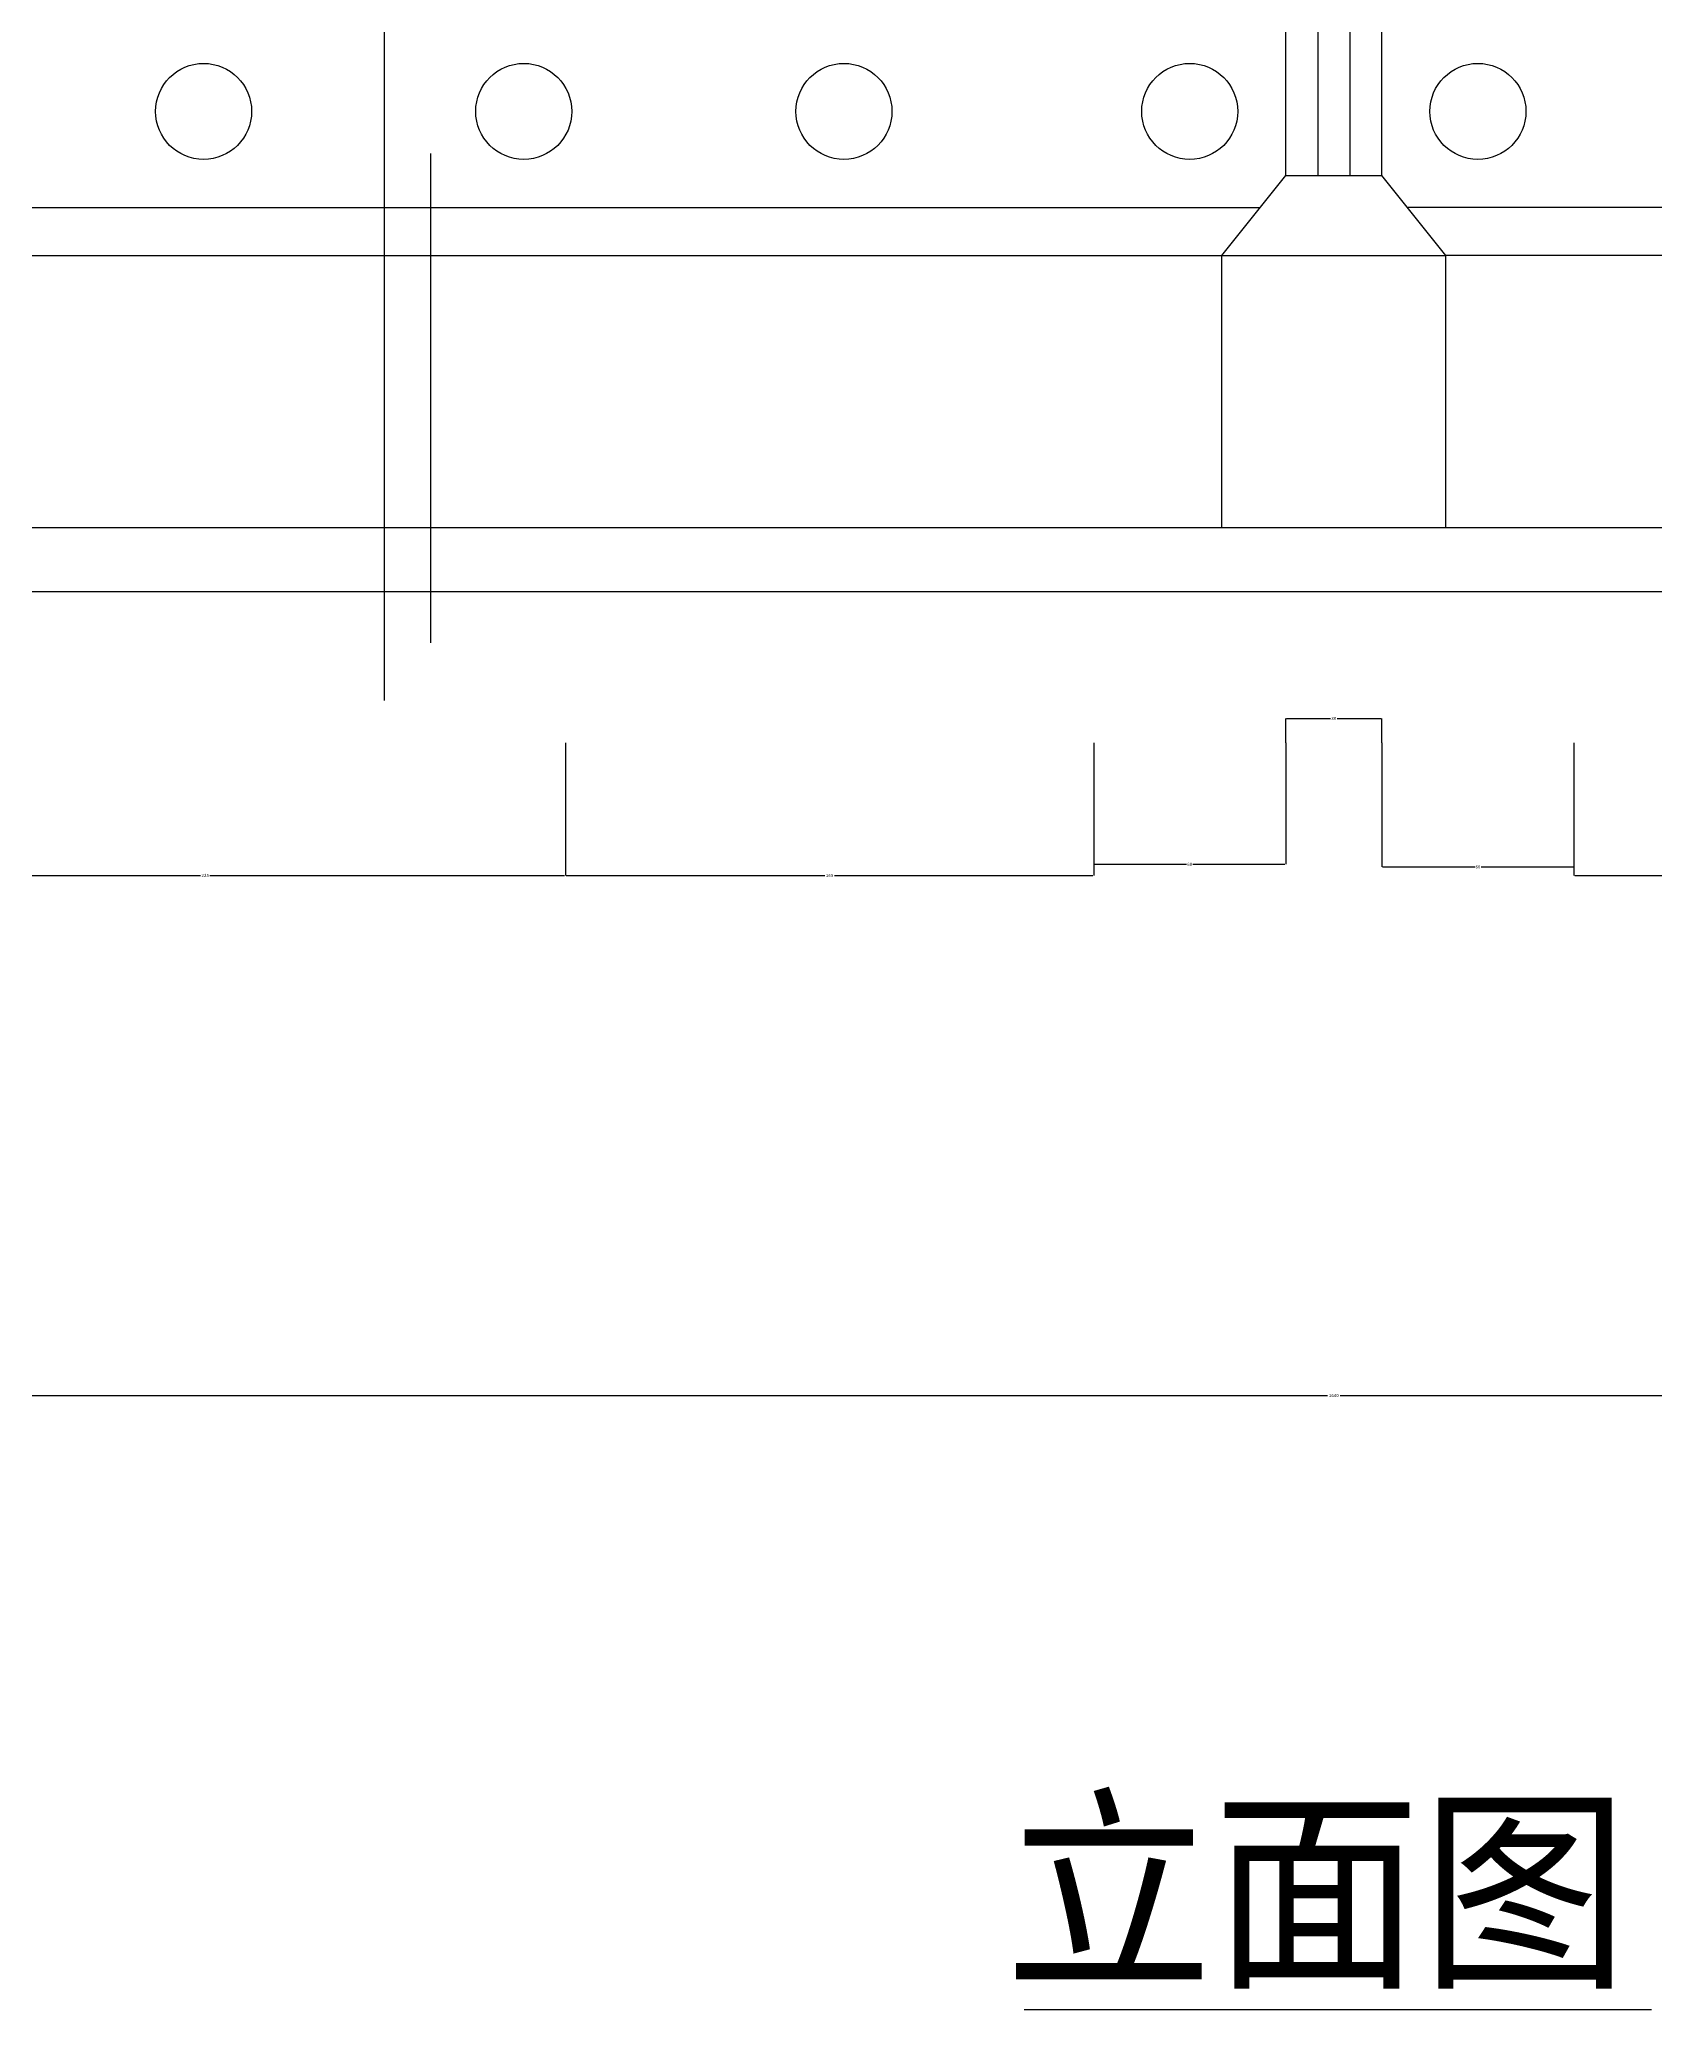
# Model space of a CAD drawing. Header units: metres. Extents: x 63 to 3579, y 112 to 4698.
# Drawn here: x 729 to 1233, y 1093 to 1709 of the extents above; entities that cross this region are included whole.
import ezdxf

# ---------------------------------------------------------------- set-up
doc = ezdxf.new("R2010")
doc.units = ezdxf.units.M
for name, color, linetype in [('2', 2, 'Continuous'), ('3', 3, 'Continuous'), ('4', 4, 'Continuous'), ('7', 7, 'Continuous'), ('DIM', 3, 'Continuous'), ('TEXT', 3, 'Continuous')]:
    doc.layers.add(name, color=color, linetype=linetype)
doc.dimstyles.get("Standard").update_dxf_attribs({"dimtxt": 2.5, "dimasz": 2.5, "dimexe": 1.25, "dimexo": 0.625, "dimtad": 1, "dimcen": 2.5, "dimazin": 3, "dimtfac": 1, "dimtmove": 0, "dimatfit": 3})

# ---------------------------------------------------------------- blocks, each defined once
blk = doc.blocks.new('*D25')
for p, q in [((668.19, 1488.83), (668.19, 1447.38)), ((893.19, 1488.83), (893.19, 1447.38)), ((668.44, 1447.38), (779.19, 1447.38)), ((782.19, 1447.38), (892.94, 1447.38))]:
    blk.add_line(p, q)
at = {"layer": 'Defpoints'}
for p in [(668.19, 1488.83), (893.19, 1488.83), (668.19, 1447.38)]:
    blk.add_point(p, dxfattribs=at)
at = {"layer": 'DIM', "insert": (780.69, 1447.38), "char_height": 1, "attachment_point": 5}
blk.add_mtext('225', dxfattribs=at)
blk = doc.blocks.new('*D26')
for p, q in [((313.19, 1497.58), (313.19, 1284.9)), ((1953.19, 1497.58), (1953.19, 1284.9)), ((313.44, 1284.9), (1131.19, 1284.9)), ((1135.19, 1284.9), (1952.94, 1284.9))]:
    blk.add_line(p, q)
at = {"layer": 'Defpoints'}
for p in [(313.19, 1497.58), (1953.19, 1497.58), (313.19, 1284.9)]:
    blk.add_point(p, dxfattribs=at)
at = {"layer": 'DIM', "insert": (1133.19, 1284.9), "char_height": 1, "attachment_point": 5}
blk.add_mtext('1640', dxfattribs=at)
blk = doc.blocks.new('*D47')
for p, q in [((1208.19, 1488.83), (1208.19, 1447.38)), ((1373.19, 1488.83), (1373.19, 1447.38)), ((1208.44, 1447.38), (1289.19, 1447.38)), ((1292.19, 1447.38), (1372.94, 1447.38))]:
    blk.add_line(p, q)
at = {"layer": 'Defpoints'}
for p in [(1208.19, 1488.83), (1373.19, 1488.83), (1208.19, 1447.38)]:
    blk.add_point(p, dxfattribs=at)
at = {"layer": 'DIM', "insert": (1290.69, 1447.38), "char_height": 1, "attachment_point": 5}
blk.add_mtext('165', dxfattribs=at)
blk = doc.blocks.new('*D48')
for p, q in [((893.19, 1488.83), (893.19, 1447.38)), ((1058.19, 1488.83), (1058.19, 1447.38)), ((893.44, 1447.38), (974.19, 1447.38)), ((977.19, 1447.38), (1057.94, 1447.38))]:
    blk.add_line(p, q)
at = {"layer": 'Defpoints'}
for p in [(893.19, 1488.83), (1058.19, 1488.83), (893.19, 1447.38)]:
    blk.add_point(p, dxfattribs=at)
at = {"layer": 'DIM', "insert": (975.69, 1447.38), "char_height": 1, "attachment_point": 5}
blk.add_mtext('165', dxfattribs=at)
blk = doc.blocks.new('*D49')
for p, q in [((1118.19, 1488.83), (1118.19, 1496.42)), ((1118.44, 1496.42), (1132.19, 1496.42)), ((1134.19, 1496.42), (1147.94, 1496.42)), ((1148.19, 1488.83), (1148.19, 1496.42))]:
    blk.add_line(p, q)
at = {"layer": 'Defpoints'}
for p in [(1118.19, 1496.42), (1118.19, 1488.83), (1148.19, 1488.83)]:
    blk.add_point(p, dxfattribs=at)
at = {"layer": 'DIM', "insert": (1133.19, 1496.42), "char_height": 1, "attachment_point": 5}
blk.add_mtext('30', dxfattribs=at)
blk = doc.blocks.new('*D50')
for p, q in [((1058.19, 1488.83), (1058.19, 1450.85)), ((1118.19, 1488.83), (1118.19, 1450.85)), ((1058.44, 1450.85), (1087.19, 1450.85)), ((1089.19, 1450.85), (1117.94, 1450.85))]:
    blk.add_line(p, q)
at = {"layer": 'Defpoints'}
for p in [(1058.19, 1488.83), (1118.19, 1488.83), (1058.19, 1450.85)]:
    blk.add_point(p, dxfattribs=at)
at = {"layer": 'DIM', "insert": (1088.19, 1450.85), "char_height": 1, "attachment_point": 5}
blk.add_mtext('60', dxfattribs=at)
blk = doc.blocks.new('*D51')
for p, q in [((1148.19, 1488.83), (1148.19, 1450.06)), ((1208.19, 1488.83), (1208.19, 1450.06)), ((1148.44, 1450.06), (1177.19, 1450.06)), ((1179.19, 1450.06), (1207.94, 1450.06))]:
    blk.add_line(p, q)
at = {"layer": 'Defpoints'}
for p in [(1148.19, 1488.83), (1208.19, 1488.83), (1148.19, 1450.06)]:
    blk.add_point(p, dxfattribs=at)
at = {"layer": 'DIM', "insert": (1178.19, 1450.06), "char_height": 1, "attachment_point": 5}
blk.add_mtext('60', dxfattribs=at)

msp = doc.modelspace()

# ---------------------------------------------------------------- linework, layer by layer
at = {"layer": '2'}
msp.add_line((313.19, 1536.06), (1953.19, 1536.06), dxfattribs=at)
at = {"layer": '3'}
for p, q in [((1128.19, 3546.02), (1128.19, 1666.06)), ((1138.19, 3546.02), (1138.19, 1666.06)), ((443.19, 1641.06), (1098.19, 1641.06)), ((1823.19, 1641.06), (1168.19, 1641.06))]:
    msp.add_line(p, q, dxfattribs=at)
at = {"layer": '4'}
for p, q in [((443.19, 1656.06), (1110.19, 1656.06)), ((1823.19, 1656.06), (1156.19, 1656.06)), ((443.19, 1556.06), (1823.19, 1556.06))]:
    msp.add_line(p, q, dxfattribs=at)
for points in [[(1098.19, 1556.06), (1098.19, 1641.06), (1118.19, 1666.06), (1118.19, 2299.06), (1118.19, 3546.02, -1.15), (1118.19, 3556.02, 0.11), (1103.1, 3596.02), (1098.19, 3626.06)], [(1168.19, 1556.06), (1168.19, 1641.06), (1148.19, 1666.06), (1148.19, 2299.06), (1148.19, 3546.02, 1.15), (1148.19, 3556.02, -0.11), (1163.29, 3596.02), (1168.19, 3626.06)]]:
    msp.add_lwpolyline(points, format="xyb", dxfattribs=at)
at = {"layer": '7'}
for p, q in [((1118.19, 1666.06), (1148.19, 1666.06)), ((1823.19, 1656.06), (1156.19, 1656.06)), ((1098.19, 1641.06), (1168.19, 1641.06)), ((1823.19, 1641.06), (1168.19, 1641.06))]:
    msp.add_line(p, q, dxfattribs=at)
for centre in [(780.19, 1686.06), (880.19, 1686.06), (980.19, 1686.06), (1088.19, 1686.06), (1178.19, 1686.06)]:
    msp.add_circle(centre, 15, dxfattribs=at)
at = {"layer": 'DIM'}
for p, q in [((836.67, 1502.01), (836.67, 4634.05)), ((851.06, 1672.92), (851.06, 1520.03))]:
    msp.add_line(p, q, dxfattribs=at)
at = {"layer": 'TEXT'}
msp.add_line((1036.51, 1093.04), (1232.42, 1093.04), dxfattribs=at)

# ---------------------------------------------------------------- texts
msp.add_text('立面图', height=50, dxfattribs=at).set_placement((1030.37, 1105))

# ---------------------------------------------------------------- dimensions: what is measured, and where the dimension line sits
at = {"layer": 'DIM'}
for base, p1, p2, picture, middle in [((313.19, 1284.9), (313.19, 1497.58), (1953.19, 1497.58), '*D26', (1133.19, 1284.9)), ((1118.19, 1496.42), (1118.19, 1488.83), (1148.19, 1488.83), '*D49', (1133.19, 1496.42)), ((668.19, 1447.38), (668.19, 1488.83), (893.19, 1488.83), '*D25', (780.69, 1447.38)), ((893.19, 1447.38), (893.19, 1488.83), (1058.19, 1488.83), '*D48', (975.69, 1447.38)), ((1058.19, 1450.85), (1058.19, 1488.83), (1118.19, 1488.83), '*D50', (1088.19, 1450.85)), ((1148.19, 1450.06), (1148.19, 1488.83), (1208.19, 1488.83), '*D51', (1178.19, 1450.06)), ((1208.19, 1447.38), (1208.19, 1488.83), (1373.19, 1488.83), '*D47', (1290.69, 1447.38))]:
    dim = msp.add_linear_dim(base=base, p1=p1, p2=p2, dimstyle='Standard', dxfattribs=at)
    dim.commit()
    dim.dimension.update_dxf_attribs({"geometry": picture, "text_midpoint": middle})

doc.saveas('drawing.dxf')
